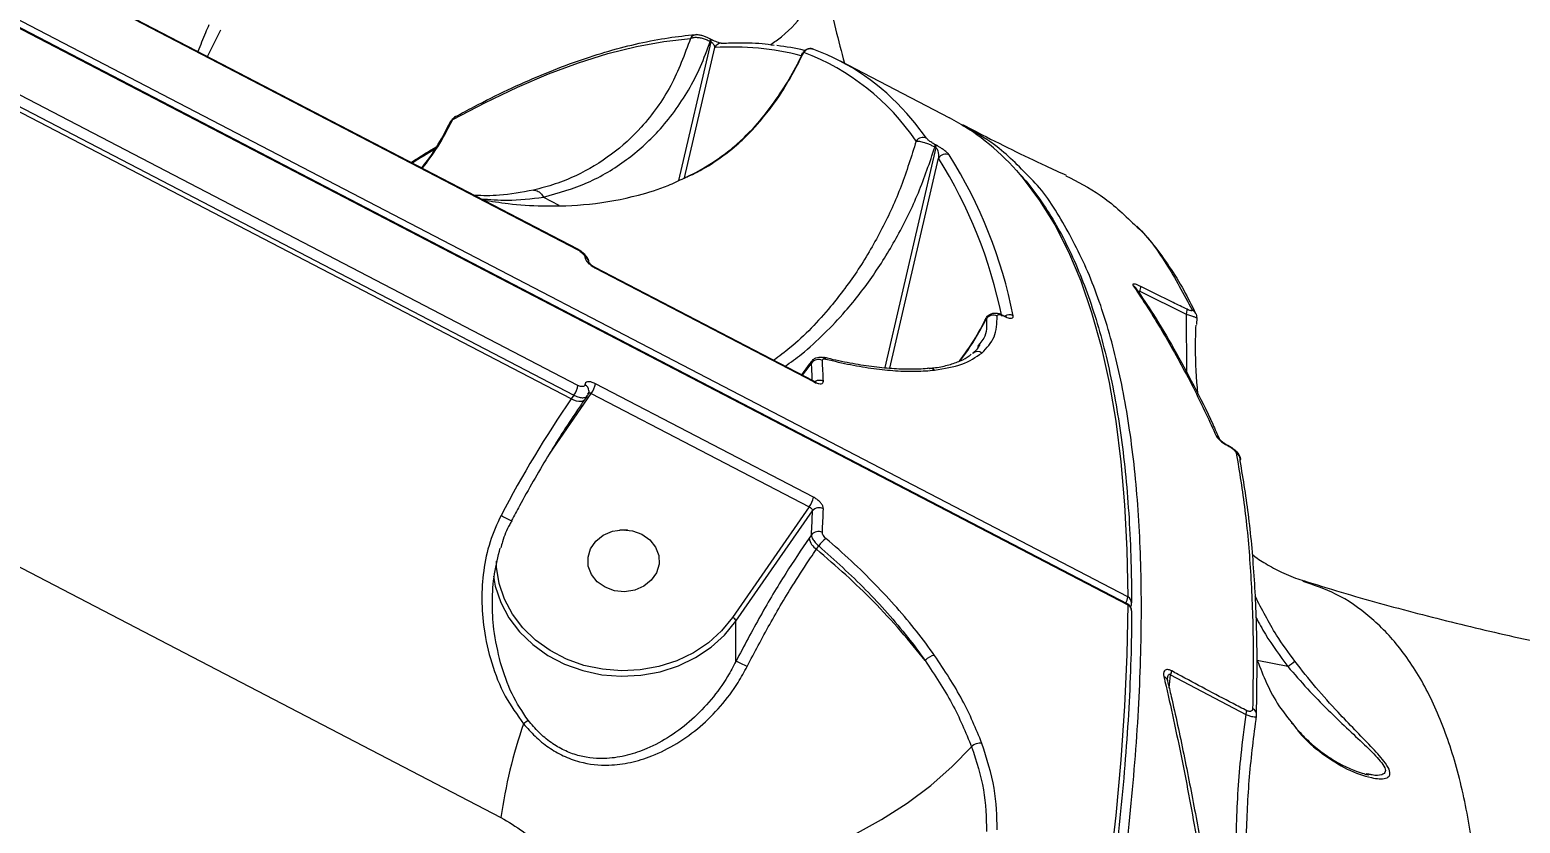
# Model space of a CAD drawing. Header units: millimetres. Extents: x -4335 to 4318, y -3792 to 3101.
# Drawn here: x 1335.4 to 1522.9, y 196 to 295.8 of the extents above; entities that cross this region are included whole.
import ezdxf

# ---------------------------------------------------------------- set-up
doc = ezdxf.new("R2010")
doc.units = ezdxf.units.MM
doc.layers.add('DIKOM_ОБЪЕКТ', color=7, linetype='Continuous')
doc.layers.add('DIKOM_РАЗМЕР_ОБЪЕКТА', color=7, linetype='Continuous')
doc.styles.add('style1', font='arial.ttf', dxfattribs={"width": 0.8})
doc.dimstyles.new('1-50', dxfattribs={"dimtxt": 300, "dimasz": 200, "dimexe": 100, "dimexo": 0, "dimgap": 100, "dimtad": 1, "dimtxsty": 'style1', "dimcen": 200, "dimclrd": 7, "dimclre": 7, "dimclrt": 7, "dimadec": 1, "dimazin": 2, "dimtfac": 1, "dimtmove": 0, "dimatfit": 2, "dimfxl": 0, "dimlwd": 25, "dimlwe": 18, "dimarcsym": 0})

# ---------------------------------------------------------------- blocks, each defined once
blk = doc.blocks.new('*D2')
at = {"layer": 'Defpoints', "color": 0, "transparency": 16777216}
for p in [(2711.72, 601.17), (-2007.01, 181.47), (-2007.01, -2298.93)]:
    blk.add_point(p, dxfattribs=at)
at = {"layer": 'DIKOM_РАЗМЕР_ОБЪЕКТА', "color": 7, "lineweight": 18, "transparency": 16777216}
for p, q in [((2711.72, 601.17), (2711.72, -2398.93)), ((-2007.01, 181.47), (-2007.01, -2398.93))]:
    blk.add_line(p, q, dxfattribs=at)
at = {"layer": 'DIKOM_РАЗМЕР_ОБЪЕКТА', "color": 7, "lineweight": 25, "transparency": 16777216}
blk.add_line((2511.72, -2298.93), (-1807.01, -2298.93), dxfattribs=at)
at = {"layer": 'DIKOM_РАЗМЕР_ОБЪЕКТА', "color": 7, "transparency": 16777216}
for points in [[(-1807.01, -2265.6), (-1807.01, -2332.27), (-2007.01, -2298.93)], [(2511.72, -2265.6), (2511.72, -2332.27), (2711.72, -2298.93)]]:
    blk.add_solid(points, dxfattribs=at)
at = {"layer": 'DIKOM_РАЗМЕР_ОБЪЕКТА', "color": 7, "transparency": 16777216, "insert": (-22.56, -2045.76), "char_height": 300, "attachment_point": 5, "style": 'style1'}
blk.add_mtext('4750', dxfattribs=at)
blk = doc.blocks.new('*D3')
at = {"layer": 'Defpoints', "color": 0, "transparency": 16777216}
for p in [(-2375.87, 1532.76), (1667.44, 1532.76), (-1786.5, -1525.94)]:
    blk.add_point(p, dxfattribs=at)
at = {"layer": 'DIKOM_РАЗМЕР_ОБЪЕКТА', "color": 7, "lineweight": 18, "transparency": 16777216}
for p, q in [((1667.44, 1532.76), (-2475.87, 1532.76)), ((-1786.5, -1525.94), (-2475.87, -1525.94))]:
    blk.add_line(p, q, dxfattribs=at)
at = {"layer": 'DIKOM_РАЗМЕР_ОБЪЕКТА', "color": 7, "lineweight": 25, "transparency": 16777216}
blk.add_line((-2375.87, -1325.94), (-2375.87, 1332.76), dxfattribs=at)
at = {"layer": 'DIKOM_РАЗМЕР_ОБЪЕКТА', "color": 7, "transparency": 16777216}
for points in [[(-2409.21, 1332.76), (-2342.54, 1332.76), (-2375.87, 1532.76)], [(-2409.21, -1325.94), (-2342.54, -1325.94), (-2375.87, -1525.94)]]:
    blk.add_solid(points, dxfattribs=at)
at = {"layer": 'DIKOM_РАЗМЕР_ОБЪЕКТА', "color": 7, "transparency": 16777216, "insert": (-2629.15, -119.32), "char_height": 300, "attachment_point": 5, "rotation": 90, "style": 'style1'}
blk.add_mtext('3050', dxfattribs=at)

msp = doc.modelspace()

# ---------------------------------------------------------------- linework, layer by layer
at = {"layer": 'DIKOM_ОБЪЕКТ', "color": 7, "linetype": 'Continuous', "lineweight": 15}
for p, q in [((1058.605, 439.483), (1473.474, 223.601)), ((1473.528, 224.458), (1058.659, 440.339)), ((1058.659, 439.337), (1473.528, 223.455)), ((1094.651, 352.804), (1394.66, 196.691)), ((1333.15, 305.273), (1404.295, 268.252)), ((1333.203, 305.148), (1404.348, 268.127)), ((1357.744, 292.476), (1359.399, 295.838)), ((1420.958, 294.72), (1421.046, 294.673)), ((1421.072, 294.328), (1417, 276.852)), ((1417.741, 277.192), (1421.563, 293.597)), ((1420.984, 294.374), (1421.072, 294.328)), ((1432.664, 292.9), (1432.766, 292.985)), ((1437.32, 291.919), (1451.086, 284.755)), ((1404.348, 251.086), (1333.203, 288.107)), ((1403.494, 249.375), (1332.349, 286.396)), ((1332.689, 286.886), (1403.834, 249.865)), ((1388.464, 284.391), (1388.582, 284.538)), ((1449.369, 281.349), (1449.265, 281.403)), ((1449.369, 281.03), (1442.955, 253.324)), ((1443.601, 253.259), (1449.715, 279.667)), ((1449.265, 281.084), (1449.369, 281.03)), ((1400.022, 274.764), (1401.958, 273.757)), ((1406.487, 265.957), (1433.916, 251.684)), ((1406.54, 265.829), (1433.969, 251.556)), ((1474.994, 262.64), (1475.024, 262.936)), ((1475.024, 262.936), (1480.879, 260.055)), ((1455.711, 259.533), (1455.758, 259.517)), ((1457.86, 259.896), (1457.935, 259.857)), ((1457.907, 259.821), (1457.982, 259.782)), ((1480.879, 260.055), (1480.917, 252.761)), ((1482.198, 259.612), (1482.162, 258.765)), ((1454.906, 256.356), (1454.63, 255.985)), ((1432.519, 252.41), (1433.489, 253.768)), ((1432.61, 252.363), (1433.417, 253.458)), ((1433.417, 253.458), (1433.725, 253.902)), ((1433.488, 253.706), (1433.788, 254.139)), ((1433.8, 254.131), (1433.725, 253.902)), ((1448.54, 253.209), (1448.56, 253.212)), ((1400.792, 242.527), (1406.025, 250.07)), ((1403.834, 249.865), (1403.494, 249.375)), ((1405.491, 249.746), (1405.137, 249.235)), ((1405.709, 250.391), (1405.71, 250.408)), ((1406.025, 250.07), (1433.454, 235.796)), ((1433.969, 237.021), (1406.54, 251.294)), ((1486.108, 243.549), (1486.105, 243.551)), ((1486.107, 243.545), (1486.319, 243.42)), ((1433.454, 235.796), (1423.798, 221.879)), ((1424.226, 221.405), (1433.855, 235.283)), ((1433.725, 232.289), (1433.417, 231.845)), ((1434.356, 230.464), (1434.64, 230.873)), ((1473.814, 223.188), (1473.814, 223.116)), ((1424.226, 216.355), (1424.226, 221.405)), ((1493.668, 215.688), (1489.819, 216.481)), ((1478.745, 212.963), (1478.915, 214.665)), ((1478.915, 214.665), (1488.366, 209.657)), ((1503.843, 202.14), (1503.518, 202.209))]:
    msp.add_line(p, q, dxfattribs=at)
at = {"layer": 'DIKOM_ОБЪЕКТ', "color": 7, "linetype": 'Continuous', "lineweight": 15, "flags": 128}
for points in [[(1388.582, 284.538), (1392.702, 286.705), (1396.719, 288.62), (1400.629, 290.281), (1404.431, 291.687), (1408.122, 292.837), (1411.699, 293.73), (1415.159, 294.366), (1418.5, 294.744)], [(1420.958, 294.72), (1420.949, 294.723), (1420.946, 294.724)], [(1420.984, 294.374), (1421, 294.454), (1421.009, 294.526), (1421.011, 294.587), (1421.006, 294.639), (1420.994, 294.679), (1420.975, 294.707), (1420.958, 294.72)], [(1421.072, 294.328), (1421.088, 294.408), (1421.098, 294.479), (1421.1, 294.541), (1421.094, 294.593), (1421.082, 294.633), (1421.063, 294.661), (1421.047, 294.673)], [(1448.204, 282.188), (1446.728, 284.128), (1445.721, 285.31)], [(1459.505, 278.127), (1460.365, 277.123), (1462.436, 274.354), (1464.333, 271.28), (1466.057, 267.904), (1467.605, 264.228), (1468.975, 260.256), (1470.167, 255.99), (1471.18, 251.435), (1472.012, 246.594), (1472.663, 241.471), (1473.133, 236.071), (1473.422, 230.398), (1473.528, 224.458)], [(1406.484, 265.958), (1406.495, 265.951), (1406.527, 265.905), (1406.54, 265.829)], [(1457.863, 259.894), (1457.863, 259.894), (1457.907, 259.821)], [(1457.934, 259.858), (1457.938, 259.855), (1457.982, 259.782)], [(1435.211, 254.603), (1435.237, 254.6), (1435.281, 254.59)], [(1405.136, 249.234), (1405.078, 249.168), (1404.919, 249.078), (1404.706, 249.037), (1404.446, 249.048), (1404.15, 249.11), (1403.828, 249.22), (1403.494, 249.375)], [(1486.133, 243.48), (1486.118, 243.541), (1486.108, 243.549)], [(1407.765, 225.675), (1406.773, 226.375), (1406.048, 227.29), (1405.65, 228.344), (1405.612, 229.453), (1405.935, 230.526), (1406.595, 231.477), (1407.537, 232.229), (1408.686, 232.72), (1409.948, 232.91), (1411.22, 232.786), (1412.401, 232.356), (1413.394, 231.655), (1414.118, 230.74), (1414.516, 229.686), (1414.555, 228.577), (1414.231, 227.504), (1413.571, 226.553), (1412.629, 225.802), (1411.481, 225.311), (1410.219, 225.12), (1408.946, 225.244), (1407.765, 225.675)], [(1409.604, 232.89), (1410.219, 232.87), (1410.562, 232.89)], [(1410.562, 232.89), (1410.219, 232.87), (1409.604, 232.89)], [(1423.798, 221.879), (1422.416, 220.188), (1420.76, 218.695), (1418.864, 217.432), (1416.773, 216.428), (1414.532, 215.705), (1412.191, 215.279), (1409.804, 215.161), (1407.423, 215.352), (1405.101, 215.848), (1402.89, 216.638), (1400.841, 217.704), (1398.997, 219.024), (1397.402, 220.566), (1396.089, 222.297), (1395.089, 224.179), (1394.425, 226.168), (1394.109, 228.221), (1394.083, 228.971)], [(1393.698, 227.085), (1393.935, 225.829), (1394.621, 223.778), (1395.652, 221.837), (1397.005, 220.052), (1398.651, 218.461), (1400.552, 217.101), (1402.666, 216.001), (1404.945, 215.186), (1407.34, 214.675), (1409.795, 214.478), (1412.257, 214.6), (1414.671, 215.039), (1416.982, 215.785), (1419.139, 216.82), (1421.093, 218.122), (1422.802, 219.662), (1424.226, 221.405)], [(1473.528, 223.455), (1473.422, 217.209), (1473.133, 210.705), (1472.663, 203.95), (1472.012, 196.95), (1471.18, 189.709)], [(1478.531, 213.926), (1478.532, 213.921), (1478.535, 213.908)], [(1402.193, 189.075), (1405.574, 188.44), (1409.122, 188.071), (1412.803, 187.972), (1416.58, 188.143), (1420.417, 188.583), (1424.274, 189.287), (1428.114, 190.249), (1431.9, 191.459), (1435.593, 192.905), (1439.157, 194.573), (1442.558, 196.446), (1445.761, 198.506), (1448.735, 200.733), (1451.451, 203.104), (1453.881, 205.596)]]:
    msp.add_lwpolyline(points, dxfattribs=at)
at = {"layer": 'DIKOM_ОБЪЕКТ', "color": 7, "linetype": 'Continuous', "lineweight": 15}
for centre, radius, start, end in [((1419.326, 294.293), 0.941, 95.15451, 151.36749), ((1422.426, 293.203), 0.948, 93.60684, 155.46001), ((1423.816, 259.461), 34.211, 75.38588, 93.77649), ((1425.584, 262.287), 31.793, 76.82013, 83.14182), ((1433.606, 292.499), 0.97, 63.3149, 149.91082), ((1422.137, 264.99), 29.945, 34.2248, 69.20988), ((1423.955, 266.249), 28.932, 41.20985, 69.59618), ((1389.333, 284.177), 0.834, 118.96244, 154.28744), ((1437.3, 258.587), 29.578, 41.34689, 62.21815), ((1447.75, 281.278), 1.018, 63.51972, 146.95018), ((1448.829, 281.244), 0.464, 339.85518, 20.10206), ((1448.933, 281.19), 0.464, 339.85547, 20.10177), ((1467.748, 144.653), 158.632, 120.89744, 122.07612), ((1450.606, 279.168), 1.021, 63.55005, 150.76122), ((1399.215, 247.923), 59.649, 11.49694, 32.15319), ((1400.24, 248.16), 60.015, 11.23839, 32.13468), ((1404.224, 268.148), 0.126, 350.28685, 55.67673), ((1404.857, 266.438), 0.855, 2.98344, 64.43628), ((1473.872, 262.841), 0.843, 33.38964, 65.31283), ((1473.989, 263.469), 1.164, 332.75216, 3.52093), ((1456.589, 258.883), 1.045, 61.41398, 142.62968), ((1458.625, 258.91), 1.061, 63.13796, 122.31306), ((1479.844, 260.565), 1.154, 333.78892, 5.01425), ((1481.248, 259.753), 0.915, 24.97478, 65.04784), ((1454.618, 254.385), 0.953, 54.22376, 129.61043), ((1433.828, 253.474), 0.412, 145.71826, 182.26074), ((1434.596, 253.27), 1.077, 62.32631, 144.02718), ((1268.553, 244.408), 165.444, 2.53483, 3.28971), ((1267.929, 244.619), 167.443, 2.38866, 3.2882), ((1435.147, 254.145), 0.465, 31.96909, 73.25095), ((1448.67, 252.422), 0.797, 46.91679, 97.95234), ((1433.843, 251.578), 0.128, 349.87613, 55.26912), ((1434.721, 250.61), 1.11, 62.90138, 119.25694), ((1401.528, 251.556), 2.859, 323.75223, 350.5534), ((1404.875, 250.413), 0.835, 359.65927, 65.1901), ((1403.73, 251.755), 2.847, 323.71305, 350.69335), ((1519.986, 169.206), 141.413, 145.46474, 152.39919), ((1484.363, 243.991), 0.793, 23.54883, 68.13202), ((1486.823, 241.75), 0.874, 349.66373, 65.77773), ((1431.16, 237.481), 2.847, 323.70935, 350.6923), ((1405.678, 255.111), 23.171, 241.62762, 245.30089), ((1184.04, 244.616), 249.989, 357.17361, 357.8604), ((1434.707, 234.597), 1.094, 61.62825, 141.17514), ((1185.267, 244.899), 250.134, 357.17208, 357.86011), ((1434.574, 231.595), 1.096, 61.50864, 140.72635), ((1435.572, 232.301), 2.203, 191.95342, 236.50865), ((1438.536, 228.113), 4.775, 128.8378, 144.68137), ((1471.384, 224.705), 2.158, 332.14066, 353.43163), ((1473.013, 222.714), 1, 359.85964, 62.50931), ((1473.389, 223.487), 0.143, 347.0928, 53.1035), ((1473.166, 223.692), 0.847, 1.68894, 64.71237), ((1473.167, 222.69), 0.846, 1.43486, 64.76457), ((1473.013, 223.714), 1, 329.99284, 0.14136), ((1423.52, 221.196), 0.737, 16.51075, 67.84283), ((1415.363, 195.902), 22.291, 62.58349, 66.57104), ((1449.417, 215.376), 1.743, 96.65553, 142.34284), ((1477.142, 237.612), 27.455, 307.00886, 309.34163), ((1477.825, 213.742), 0.729, 14.54202, 70.80283), ((1477.145, 215.506), 1.96, 334.57797, 349.35464), ((1486.622, 210.428), 1.907, 336.17361, 351.41889), ((1488.916, 209.663), 0.825, 349.15495, 67.09816), ((1456.405, 188.062), 62.345, 160.87133, 172.0445), ((1413.477, 188.39), 25.677, 126.84904, 128.47511), ((1454.911, 204.672), 1.384, 78.97693, 138.11229)]:
    msp.add_arc(centre, radius, start, end, dxfattribs=at)
for points, knots in [([(1428.608, 293.969), (1429.068, 294.303), (1430.961, 295.677), (1433.016, 298.118), (1434.589, 301.291), (1435.017, 303.641), (1434.542, 304.926), (1434.459, 305.148)], [0, 0, 0, 0, 0.0904779, 0.3723895, 0.6543013, 0.9402618, 1, 1, 1, 1]), ([(1434.588, 305.246), (1434.948, 303.59), (1435.939, 299.036), (1437.117, 294.513), (1437.867, 291.634)], [0, 0, 0, 0, 0.363633, 1, 1, 1, 1]), ([(1357.912, 296.483), (1357.912, 296.482), (1357.763, 296.137), (1357.294, 295.017), (1356.836, 293.891), (1356.519, 293.113)], [0, 0, 0, 0, 0.0012457, 0.3099507, 1, 1, 1, 1]), ([(1388.929, 284.906), (1389.698, 285.322), (1391.93, 286.532), (1395.544, 288.325), (1399.733, 290.189), (1403.806, 291.769), (1407.763, 293.067), (1411.6, 294.081), (1415.245, 294.795), (1417.767, 295.113), (1419.062, 295.216), (1419.249, 295.231)], [0, 0, 0, 0, 0.0688259, 0.1999573, 0.3311084, 0.4622693, 0.5934074, 0.7244923, 0.8554783, 0.9791553, 1, 1, 1, 1]), ([(1418.5, 294.744), (1417.755, 292.708), (1416.628, 289.631), (1414.344, 286.047), (1411.963, 283.059), (1408.662, 280.03), (1404.904, 277.77), (1401.526, 276.377), (1399.667, 275.895), (1398.738, 275.655)], [0, 0, 0, 0, 0.2227149, 0.3367358, 0.4507483, 0.6310054, 0.813276, 0.9066464, 1, 1, 1, 1]), ([(1418.5, 294.744), (1418.518, 294.755), (1418.64, 294.826), (1418.934, 294.901), (1419.434, 294.893), (1419.955, 294.795), (1420.487, 294.625), (1420.817, 294.458), (1420.984, 294.374)], [0, 0, 0, 0, 0.039137, 0.2683133, 0.466373, 0.6436415, 0.8199186, 1, 1, 1, 1]), ([(1419.242, 295.226), (1419.262, 295.229), (1419.379, 295.246), (1419.63, 295.213), (1419.977, 295.136), (1420.416, 294.974), (1420.764, 294.822), (1420.933, 294.73), (1420.983, 294.703)], [0, 0, 0, 0, 0.0336764, 0.1920507, 0.4828904, 0.7175338, 0.9160876, 1, 1, 1, 1]), ([(1421.047, 294.674), (1421.143, 294.625), (1421.344, 294.524), (1421.676, 294.381), (1422.009, 294.256), (1422.268, 294.177), (1422.409, 294.15), (1422.409, 294.15), (1422.409, 294.151)], [0, 0, 0, 0, 0.1538708, 0.3242946, 0.5161307, 0.7372659, 0.9232742, 1, 1, 1, 1]), ([(1400.019, 274.767), (1401.906, 275.31), (1405.728, 276.412), (1410.509, 279.332), (1414.033, 282.487), (1416.522, 285.521), (1418.296, 288.24), (1419.821, 291.175), (1420.596, 293.308), (1420.984, 294.374)], [0, 0, 0, 0, 0.1852058, 0.3752243, 0.5580255, 0.6672715, 0.7765213, 0.8882609, 1, 1, 1, 1]), ([(1421.072, 294.328), (1421.094, 294.315), (1421.139, 294.29), (1421.227, 294.221), (1421.329, 294.117), (1421.431, 293.972), (1421.517, 293.802), (1421.553, 293.676), (1421.562, 293.607), (1421.563, 293.597)], [0, 0, 0, 0, 0.0552695, 0.1098341, 0.2437458, 0.4175948, 0.6518756, 0.951878, 1, 1, 1, 1]), ([(1422.366, 294.15), (1422.972, 294.174), (1424.725, 294.244), (1426.967, 294.198), (1428.537, 293.984), (1429.046, 293.915)], [0, 0, 0, 0, 0.2633233, 0.7612679, 1, 1, 1, 1]), ([(1425.959, 282.999), (1426.005, 283.044), (1426.85, 283.873), (1428.306, 285.7), (1430.274, 288.491), (1431.71, 290.918), (1432.4, 292.455), (1432.611, 292.927)], [0, 0, 0, 0, 0.0165282, 0.3005318, 0.5861832, 0.873027, 1, 1, 1, 1]), ([(1426.168, 283.115), (1426.393, 283.362), (1427.802, 284.911), (1430.22, 288.056), (1431.906, 291.321), (1432.766, 292.985)], [0, 0, 0, 0, 0.0849811, 0.5334664, 1, 1, 1, 1]), ([(1432.658, 292.901), (1432.682, 292.96), (1432.749, 293.123), (1432.956, 293.306), (1433.206, 293.436), (1433.436, 293.486), (1433.63, 293.487), (1433.778, 293.463), (1433.877, 293.434), (1433.926, 293.417), (1433.948, 293.408), (1433.951, 293.407)], [0, 0, 0, 0, 0.1147771, 0.3220964, 0.4894644, 0.6312551, 0.7509431, 0.8470043, 0.9176338, 0.9904793, 1, 1, 1, 1]), ([(1384.679, 278.459), (1384.93, 278.77), (1385.854, 279.916), (1387.112, 281.907), (1387.99, 283.663), (1388.378, 284.439)], [0, 0, 0, 0, 0.1719236, 0.6340235, 1, 1, 1, 1]), ([(1384.774, 278.41), (1385.437, 279.293), (1386.874, 281.208), (1387.984, 283.372), (1388.582, 284.538)], [0, 0, 0, 0, 0.460824, 1, 1, 1, 1]), ([(1388.459, 284.387), (1388.477, 284.437), (1388.542, 284.611), (1388.722, 284.789), (1388.884, 284.869), (1388.931, 284.892)], [0, 0, 0, 0, 0.2200527, 0.772768, 1, 1, 1, 1]), ([(1461.228, 277.208), (1459.798, 278.69), (1457.21, 281.375), (1454.083, 283.053), (1452.683, 283.805)], [0, 0, 0, 0, 0.5521896, 1, 1, 1, 1]), ([(1452.735, 283.904), (1453.382, 283.57), (1456.864, 281.77), (1461.2, 279.613), (1464.909, 277.933), (1465.756, 277.549)], [0, 0, 0, 0, 0.1496381, 0.8057655, 1, 1, 1, 1]), ([(1417.701, 277.172), (1418.201, 277.408), (1419.488, 278.015), (1421.407, 279.185), (1423.382, 280.607), (1424.904, 281.893), (1425.66, 282.705), (1425.936, 283.001)], [0, 0, 0, 0, 0.1569401, 0.403796, 0.6424831, 0.8694199, 1, 1, 1, 1]), ([(1417.712, 277.18), (1418.267, 277.423), (1419.81, 278.101), (1422.144, 279.596), (1424.441, 281.36), (1425.658, 282.597), (1426.168, 283.115)], [0, 0, 0, 0, 0.1683586, 0.4683535, 0.7770682, 1, 1, 1, 1]), ([(1426.168, 283.115), (1426.154, 283.111), (1426.066, 283.085), (1426.011, 283.023), (1425.965, 282.971)], [0, 0, 0, 0, 0.1591995, 1, 1, 1, 1]), ([(1446.897, 281.832), (1446.301, 279.919), (1445.11, 276.093), (1442.65, 270.719), (1439.711, 265.631), (1435.918, 260.553), (1432.319, 256.749), (1429.682, 254.755), (1429.001, 254.241)], [0, 0, 0, 0, 0.1737636, 0.3475357, 0.5250526, 0.7025509, 0.9232832, 1, 1, 1, 1]), ([(1446.897, 281.832), (1447.022, 281.837), (1447.269, 281.847), (1447.844, 281.701), (1448.392, 281.501), (1448.857, 281.297), (1449.126, 281.156), (1449.265, 281.084)], [0, 0, 0, 0, 0.2736017, 0.5372244, 0.7207857, 0.8565537, 1, 1, 1, 1]), ([(1449.265, 281.403), (1449.195, 281.441), (1449.057, 281.516), (1448.83, 281.657), (1448.575, 281.835), (1448.334, 282.032), (1448.249, 282.135), (1448.204, 282.188)], [0, 0, 0, 0, 0.1190063, 0.2374867, 0.4123699, 0.6911131, 1, 1, 1, 1]), ([(1451.061, 280.082), (1450.99, 280.171), (1450.853, 280.341), (1450.461, 280.664), (1450.049, 280.951), (1449.692, 281.174), (1449.477, 281.291), (1449.369, 281.349)], [0, 0, 0, 0, 0.3089041, 0.5923422, 0.7697319, 0.8845072, 1, 1, 1, 1]), ([(1383.359, 279.146), (1384.173, 279.673), (1385.241, 280.364), (1386.273, 280.961), (1386.519, 281.103)], [0, 0, 0, 0, 0.7619957, 1, 1, 1, 1]), ([(1430.426, 253.5), (1431.112, 253.994), (1432.856, 255.251), (1435.372, 257.568), (1438.457, 260.836), (1441.598, 264.906), (1444.658, 269.9), (1447.285, 275.264), (1448.605, 279.144), (1449.265, 281.084)], [0, 0, 0, 0, 0.0748009, 0.189929, 0.3050692, 0.4769064, 0.6487658, 0.8243848, 1, 1, 1, 1]), ([(1449.369, 281.03), (1449.384, 281.021), (1449.416, 281.001), (1449.469, 280.948), (1449.56, 280.817), (1449.732, 280.345), (1449.722, 279.971), (1449.715, 279.667)], [0, 0, 0, 0, 0.0232897, 0.0519814, 0.1041988, 0.2733239, 1, 1, 1, 1]), ([(1459.75, 277.887), (1460.07, 277.541), (1461.113, 276.412), (1462.711, 274.212), (1464.551, 271.297), (1466.224, 268.094), (1467.74, 264.624), (1469.095, 260.886), (1470.287, 256.884), (1471.316, 252.624), (1472.181, 248.107), (1472.881, 243.338), (1473.417, 238.323), (1473.786, 233.06), (1473.976, 228.178), (1474.002, 224.993), (1474.013, 223.717)], [0, 0, 0, 0, 0.0334356, 0.109002, 0.1848066, 0.2608308, 0.3370343, 0.4133733, 0.4898041, 0.5662943, 0.6428122, 0.7193434, 0.7958678, 0.8723812, 0.9488784, 1, 1, 1, 1]), ([(1392.415, 274.434), (1393.454, 274.265), (1395.807, 273.882), (1400.338, 273.583), (1405.836, 273.757), (1411.181, 274.737), (1415.19, 275.96), (1417.043, 276.856), (1417.712, 277.18)], [0, 0, 0, 0, 0.1357505, 0.3075942, 0.5362202, 0.7717085, 0.9176172, 1, 1, 1, 1]), ([(1462.373, 133.165), (1463.152, 136.449), (1465.253, 145.297), (1468.152, 159.13), (1470.903, 174.427), (1473.017, 189.049), (1474.469, 202.927), (1475.235, 215.991), (1475.3, 227.954), (1474.679, 238.799), (1473.405, 248.541), (1471.45, 257.324), (1468.817, 265.124), (1465.402, 271.71), (1462.847, 275.708), (1461.257, 277.18), (1461.228, 277.208)], [0, 0, 0, 0, 0.046165, 0.1243679, 0.2026309, 0.2808331, 0.3613072, 0.441847, 0.5223215, 0.6005241, 0.6787868, 0.75699, 0.8374638, 0.918004, 0.9984777, 1, 1, 1, 1]), ([(1465.718, 277.469), (1467.202, 276.728), (1470.347, 275.157), (1472.989, 272.643), (1474.385, 271.315)], [0, 0, 0, 0, 0.4720217, 1, 1, 1, 1]), ([(1398.738, 275.655), (1397.268, 275.383), (1394.55, 274.882), (1392.355, 274.956), (1391.346, 274.99)], [0, 0, 0, 0, 0.5405734, 1, 1, 1, 1]), ([(1392.144, 274.575), (1393.229, 274.479), (1395.602, 274.268), (1398.466, 274.59), (1400.022, 274.764)], [0, 0, 0, 0, 0.4570259, 1, 1, 1, 1]), ([(1398.738, 275.655), (1398.787, 275.656), (1398.946, 275.659), (1399.262, 275.566), (1399.672, 275.287), (1399.903, 274.94), (1400.019, 274.767)], [0, 0, 0, 0, 0.1075046, 0.3495031, 0.6747254, 1, 1, 1, 1]), ([(1400.022, 274.764), (1400.021, 274.765), (1400.02, 274.765), (1400.019, 274.766), (1400.019, 274.766), (1400.019, 274.767)], [0, 0, 0, 0, 0.4297812, 0.7856219, 1, 1, 1, 1]), ([(1474.385, 271.315), (1474.406, 271.297), (1475.905, 270.009), (1478.413, 266.571), (1480.56, 262.579), (1481.634, 260.583)], [0, 0, 0, 0, 0.0071324, 0.5035655, 1, 1, 1, 1]), ([(1474.663, 271.125), (1474.671, 271.118), (1475.436, 270.4), (1476.814, 268.723), (1478.788, 266.061), (1480.547, 263.207), (1481.575, 261.124), (1482.064, 260.133)], [0, 0, 0, 0, 0.002421, 0.2561896, 0.5109665, 0.7674293, 1, 1, 1, 1]), ([(1404.294, 268.246), (1404.333, 268.228), (1404.576, 268.111), (1405.014, 267.784), (1405.433, 267.315), (1405.679, 266.872), (1405.682, 266.587), (1405.684, 266.481)], [0, 0, 0, 0, 0.0526486, 0.3353826, 0.6333988, 0.8643865, 1, 1, 1, 1]), ([(1404.348, 268.127), (1404.445, 268.072), (1404.638, 267.961), (1404.898, 267.746), (1405.097, 267.526), (1405.206, 267.339), (1405.22, 267.246), (1405.226, 267.209)], [0, 0, 0, 0, 0.2142337, 0.4285424, 0.6431413, 0.858043, 1, 1, 1, 1]), ([(1405.226, 267.209), (1405.234, 267.153), (1405.255, 267.013), (1405.418, 266.733), (1405.715, 266.401), (1406.105, 266.078), (1406.395, 265.912), (1406.54, 265.829)], [0, 0, 0, 0, 0.1418431, 0.3567172, 0.5713365, 0.7857225, 1, 1, 1, 1]), ([(1405.687, 266.623), (1405.686, 266.626), (1405.683, 266.634), (1405.71, 266.584), (1405.781, 266.493), (1405.917, 266.351), (1406.117, 266.185), (1406.325, 266.042), (1406.446, 265.981), (1406.485, 265.962)], [0, 0, 0, 0, 0.0506544, 0.1717811, 0.3169101, 0.4790779, 0.6815392, 0.8985998, 1, 1, 1, 1]), ([(1475.151, 263.54), (1475.031, 263.598), (1474.791, 263.713), (1474.492, 263.817), (1474.278, 263.856), (1474.159, 263.824), (1474.147, 263.735), (1474.202, 263.644), (1474.224, 263.607)], [0, 0, 0, 0, 0.1643363, 0.3291804, 0.4897949, 0.6616388, 0.8613645, 1, 1, 1, 1]), ([(1474.224, 263.607), (1474.379, 263.38), (1475.152, 262.248), (1477.132, 259.196), (1480.07, 254.154), (1482.747, 248.904), (1484.237, 245.647), (1484.658, 244.727)], [0, 0, 0, 0, 0.0413735, 0.2068709, 0.5381501, 0.8694329, 1, 1, 1, 1]), ([(1474.559, 263.295), (1475.294, 262.21), (1476.93, 259.801), (1479.353, 255.726), (1481.838, 251.119), (1483.744, 247.301), (1484.789, 244.929), (1485.073, 244.283)], [0, 0, 0, 0, 0.1953325, 0.4341423, 0.6726063, 0.910863, 1, 1, 1, 1]), ([(1480.993, 260.666), (1480.408, 260.948), (1478.455, 261.892), (1476.512, 262.861), (1475.151, 263.54)], [0, 0, 0, 0, 0.2996374, 1, 1, 1, 1]), ([(1452.347, 254.144), (1452.801, 254.762), (1453.914, 256.278), (1455.006, 258.108), (1455.585, 259.343), (1455.682, 259.549)], [0, 0, 0, 0, 0.3647024, 0.8937997, 1, 1, 1, 1]), ([(1452.391, 254.159), (1452.729, 254.596), (1454.013, 256.253), (1455.018, 258.133), (1455.758, 259.517)], [0, 0, 0, 0, 0.2635747, 1, 1, 1, 1]), ([(1455.758, 259.517), (1455.777, 258.617), (1455.801, 257.418), (1455.085, 256.568), (1454.906, 256.356)], [0, 0, 0, 0, 0.7513289, 1, 1, 1, 1]), ([(1455.175, 255.159), (1455.775, 255.789), (1456.991, 257.064), (1457.056, 258.881), (1457.088, 259.801)], [0, 0, 0, 0, 0.4937654, 1, 1, 1, 1]), ([(1455.703, 259.536), (1455.704, 259.538), (1455.744, 259.683), (1455.973, 259.911), (1456.337, 260.13), (1456.762, 260.208), (1457.222, 260.157), (1457.605, 260.039), (1457.829, 259.907), (1457.86, 259.889)], [0, 0, 0, 0, 0.0023049, 0.1823857, 0.3535338, 0.5183641, 0.7151968, 0.9600078, 1, 1, 1, 1]), ([(1457.088, 259.801), (1457.096, 259.853), (1457.111, 259.958), (1457.273, 260.012), (1457.496, 259.987), (1457.713, 259.916), (1457.852, 259.848), (1457.907, 259.821)], [0, 0, 0, 0, 0.2718118, 0.5387908, 0.73754, 0.8965968, 1, 1, 1, 1]), ([(1457.934, 259.858), (1457.94, 259.855), (1458.012, 259.814), (1458.139, 259.762), (1458.264, 259.718), (1458.319, 259.714), (1458.304, 259.713), (1458.303, 259.713)], [0, 0, 0, 0, 0.0240098, 0.339781, 0.6474312, 0.9704295, 1, 1, 1, 1]), ([(1457.982, 259.782), (1458.1, 259.725), (1458.336, 259.613), (1458.665, 259.525), (1458.952, 259.52), (1459.12, 259.631), (1459.11, 259.785), (1459.105, 259.856)], [0, 0, 0, 0, 0.1522808, 0.3040546, 0.5080195, 0.7732782, 1, 1, 1, 1]), ([(1480.879, 260.055), (1481.068, 259.995), (1481.446, 259.874), (1481.872, 259.733), (1482.141, 259.637), (1482.163, 259.62), (1482.174, 259.612)], [0, 0, 0, 0, 0.2553407, 0.5107734, 0.764329, 1, 1, 1, 1]), ([(1481.634, 260.583), (1481.636, 260.578), (1481.652, 260.542), (1481.649, 260.494), (1481.574, 260.47), (1481.433, 260.491), (1481.234, 260.555), (1481.073, 260.629), (1480.993, 260.666)], [0, 0, 0, 0, 0.035377, 0.257289, 0.4482202, 0.6281116, 0.8143867, 1, 1, 1, 1]), ([(1482.07, 260.135), (1482.085, 260.109), (1482.15, 259.994), (1482.199, 259.802), (1482.175, 259.65), (1482.169, 259.613)], [0, 0, 0, 0, 0.1823789, 0.8014766, 1, 1, 1, 1]), ([(1482.341, 250.03), (1482.194, 251.969), (1481.974, 254.861), (1482.087, 257.721), (1482.124, 258.662)], [0, 0, 0, 0, 0.6707023, 1, 1, 1, 1]), ([(1449.215, 253.005), (1450.433, 253.206), (1452.897, 253.614), (1454.41, 254.64), (1455.175, 255.159)], [0, 0, 0, 0, 0.4941796, 1, 1, 1, 1]), ([(1453.995, 255.137), (1454.064, 255.187), (1454.46, 255.472), (1454.77, 255.832), (1454.934, 256.182), (1454.955, 256.227)], [0, 0, 0, 0, 0.1557247, 0.8920523, 1, 1, 1, 1]), ([(1433.805, 254.127), (1433.852, 254.199), (1433.974, 254.385), (1434.285, 254.564), (1434.667, 254.658), (1434.997, 254.665), (1435.202, 254.594), (1435.276, 254.568)], [0, 0, 0, 0, 0.1499168, 0.3869874, 0.6123667, 0.8604329, 1, 1, 1, 1]), ([(1435.096, 254.223), (1435.103, 254.27), (1435.116, 254.365), (1435.256, 254.426), (1435.415, 254.42), (1435.52, 254.396), (1435.542, 254.391)], [0, 0, 0, 0, 0.3065919, 0.6132366, 0.9194418, 1, 1, 1, 1]), ([(1435.228, 254.668), (1435.383, 254.626), (1436.545, 254.315), (1438.588, 253.908), (1441.321, 253.459), (1443.873, 253.204), (1446.2, 253.138), (1447.747, 253.176), (1448.444, 253.275), (1448.52, 253.286)], [0, 0, 0, 0, 0.0290801, 0.2178176, 0.4075893, 0.5978776, 0.7879256, 0.977072, 1, 1, 1, 1]), ([(1435.542, 254.391), (1436.587, 254.144), (1438.678, 253.65), (1441.602, 253.175), (1444.361, 252.894), (1446.938, 252.815), (1448.456, 252.942), (1449.215, 253.005)], [0, 0, 0, 0, 0.1976806, 0.3953836, 0.5930859, 0.7965396, 1, 1, 1, 1]), ([(1448.553, 253.239), (1448.816, 253.263), (1449.733, 253.346), (1451.052, 253.656), (1452.469, 254.156), (1453.388, 254.622), (1453.749, 254.94), (1453.831, 255.012)], [0, 0, 0, 0, 0.1089431, 0.3794614, 0.6497075, 0.9203998, 1, 1, 1, 1]), ([(1406.54, 251.294), (1406.445, 251.34), (1406.206, 251.454), (1405.841, 251.548), (1405.509, 251.539), (1405.278, 251.416), (1405.243, 251.253), (1405.226, 251.171)], [0, 0, 0, 0, 0.140625, 0.355073, 0.5698879, 0.784915, 1, 1, 1, 1]), ([(1433.914, 251.688), (1433.96, 251.664), (1434.075, 251.603), (1434.215, 251.555), (1434.319, 251.531), (1434.323, 251.532), (1434.324, 251.532)], [0, 0, 0, 0, 0.2130344, 0.5311458, 0.7873149, 1, 1, 1, 1]), ([(1433.969, 251.556), (1434.063, 251.51), (1434.302, 251.394), (1434.66, 251.292), (1434.98, 251.283), (1435.194, 251.381), (1435.216, 251.525), (1435.227, 251.598)], [0, 0, 0, 0, 0.1405794, 0.3550925, 0.5698217, 0.7848561, 1, 1, 1, 1]), ([(1403.834, 249.865), (1403.96, 249.804), (1404.278, 249.652), (1404.765, 249.522), (1405.193, 249.536), (1405.44, 249.626), (1405.475, 249.739), (1405.48, 249.753)], [0, 0, 0, 0, 0.1724629, 0.4356467, 0.6990155, 0.9623634, 1, 1, 1, 1]), ([(1405.226, 251.171), (1405.214, 251.116), (1405.191, 251.007), (1405.037, 250.925), (1404.814, 250.918), (1404.571, 250.98), (1404.411, 251.056), (1404.348, 251.086)], [0, 0, 0, 0, 0.2151648, 0.4301684, 0.6449853, 0.8595366, 1, 1, 1, 1]), ([(1405.692, 250.408), (1405.695, 250.364), (1405.712, 250.169), (1405.632, 249.923), (1405.502, 249.781), (1405.479, 249.755)], [0, 0, 0, 0, 0.1879578, 0.8497868, 1, 1, 1, 1]), ([(1405.597, 250.074), (1405.599, 250.078), (1405.611, 250.111), (1405.677, 250.14), (1405.789, 250.151), (1405.914, 250.122), (1405.993, 250.085), (1406.025, 250.07)], [0, 0, 0, 0, 0.0376049, 0.3016074, 0.5650396, 0.8277784, 1, 1, 1, 1]), ([(1405.137, 249.235), (1404.814, 248.765), (1403.876, 247.401), (1402.326, 245.028), (1400.505, 242.091), (1398.716, 239.045), (1397.213, 236.354), (1396.323, 234.678), (1395.996, 234.061)], [0, 0, 0, 0, 0.10292, 0.2983173, 0.4939495, 0.6897821, 0.8857445, 1, 1, 1, 1]), ([(1484.658, 244.727), (1484.716, 244.629), (1484.831, 244.435), (1485.203, 244.083), (1485.652, 243.746), (1485.983, 243.563), (1486.133, 243.48)], [0, 0, 0, 0, 0.2591673, 0.5177481, 0.7812238, 1, 1, 1, 1]), ([(1485.076, 244.336), (1485.078, 244.332), (1485.083, 244.324), (1485.145, 244.246), (1485.283, 244.107), (1485.524, 243.908), (1485.818, 243.705), (1486.025, 243.596), (1486.107, 243.553)], [0, 0, 0, 0, 0.0938368, 0.2194869, 0.3889737, 0.5978334, 0.840078, 1, 1, 1, 1]), ([(1486.133, 243.48), (1486.175, 243.458), (1486.34, 243.37), (1486.622, 243.186), (1486.91, 242.947), (1487.116, 242.72), (1487.159, 242.605), (1487.181, 242.547)], [0, 0, 0, 0, 0.0798826, 0.3181461, 0.5555864, 0.7774279, 1, 1, 1, 1]), ([(1486.319, 243.42), (1486.419, 243.364), (1486.714, 243.199), (1487.188, 242.802), (1487.538, 242.374), (1487.708, 241.927), (1487.691, 241.729), (1487.685, 241.666)], [0, 0, 0, 0, 0.1339172, 0.3965962, 0.755505, 0.9217077, 1, 1, 1, 1]), ([(1487.181, 242.547), (1487.567, 240.206), (1488.34, 235.524), (1489.019, 227.738), (1489.373, 219.446), (1489.282, 213.43), (1489.237, 210.423)], [0, 0, 0, 0, 0.2491213, 0.4982424, 0.7491208, 1, 1, 1, 1]), ([(1489.726, 209.508), (1489.772, 212.491), (1489.864, 218.457), (1489.517, 226.726), (1488.845, 234.527), (1488.07, 239.238), (1487.682, 241.594)], [0, 0, 0, 0, 0.2491204, 0.4982419, 0.7491219, 1, 1, 1, 1]), ([(1435.227, 235.56), (1435.222, 235.622), (1435.212, 235.777), (1435.066, 236.081), (1434.782, 236.433), (1434.402, 236.769), (1434.113, 236.937), (1433.969, 237.021)], [0, 0, 0, 0, 0.1418523, 0.3567201, 0.5713051, 0.7857036, 1, 1, 1, 1]), ([(1394.667, 234.724), (1394.166, 233.626), (1393.147, 231.392), (1392.404, 227.783), (1392.17, 224.106), (1392.468, 220.205), (1393.4, 216.109), (1394.979, 212.009), (1396.685, 209.631), (1397.502, 208.492)], [0, 0, 0, 0, 0.1295383, 0.263506, 0.3938349, 0.5268946, 0.686044, 0.8495347, 1, 1, 1, 1]), ([(1433.454, 235.796), (1433.502, 235.768), (1433.598, 235.712), (1433.722, 235.595), (1433.812, 235.471), (1433.855, 235.363), (1433.855, 235.306), (1433.855, 235.283)], [0, 0, 0, 0, 0.2140192, 0.4281606, 0.6427957, 0.8579271, 1, 1, 1, 1]), ([(1396.018, 234.046), (1395.928, 233.892), (1395.443, 233.06), (1394.978, 231.905), (1394.698, 230.891), (1394.627, 230.633)], [0, 0, 0, 0, 0.1450742, 0.7822756, 1, 1, 1, 1]), ([(1435.542, 231.832), (1435.462, 231.907), (1435.302, 232.058), (1435.148, 232.299), (1435.096, 232.464), (1435.096, 232.542), (1435.096, 232.559)], [0, 0, 0, 0, 0.3057694, 0.6116013, 0.9180294, 1, 1, 1, 1]), ([(1433.417, 231.845), (1432.438, 230.391), (1430.371, 227.32), (1427.243, 222.082), (1425.242, 218.282), (1424.226, 216.355)], [0, 0, 0, 0, 0.3069699, 0.6484695, 1, 1, 1, 1]), ([(1433.725, 232.289), (1433.726, 232.257), (1433.728, 232.106), (1433.84, 231.786), (1434.155, 231.318), (1434.478, 231.021), (1434.64, 230.873)], [0, 0, 0, 0, 0.081903, 0.388008, 0.6939523, 1, 1, 1, 1]), ([(1434.64, 230.873), (1436.664, 229.061), (1439.73, 226.316), (1443.329, 222.423), (1445.851, 219.441), (1447.315, 217.432), (1448.037, 216.441)], [0, 0, 0, 0, 0.3951721, 0.5986699, 0.8021721, 1, 1, 1, 1]), ([(1449.215, 217.108), (1448.478, 218.118), (1447.004, 220.138), (1444.486, 223.124), (1441.739, 226.083), (1438.767, 229.005), (1436.617, 230.89), (1435.542, 231.832)], [0, 0, 0, 0, 0.1978324, 0.3955014, 0.59317, 0.7965854, 1, 1, 1, 1]), ([(1394.602, 216.172), (1394.279, 217.564), (1393.696, 220.081), (1393.521, 223.855), (1393.731, 227.306), (1394.296, 229.536), (1394.568, 230.608)], [0, 0, 0, 0, 0.2951263, 0.5332272, 0.7754758, 1, 1, 1, 1]), ([(1425.627, 215.689), (1426.561, 217.478), (1428.457, 221.109), (1431.187, 225.674), (1433.176, 228.746), (1434.108, 230.102), (1434.356, 230.464)], [0, 0, 0, 0, 0.3414967, 0.6929965, 0.9180119, 1, 1, 1, 1]), ([(1448.037, 216.441), (1447.039, 217.687), (1445.03, 220.194), (1441.643, 223.805), (1438.093, 227.256), (1435.606, 229.391), (1434.356, 230.464)], [0, 0, 0, 0, 0.2598491, 0.5228393, 0.7602297, 1, 1, 1, 1]), ([(1489.176, 229.829), (1489.266, 229.756), (1489.815, 229.312), (1491.152, 228.455), (1493.191, 227.395), (1494.789, 226.745), (1495.567, 226.539), (1495.612, 226.527)], [0, 0, 0, 0, 0.0550581, 0.3329319, 0.6404637, 0.9793626, 1, 1, 1, 1]), ([(1513.373, 128.95), (1514.036, 132.892), (1515.362, 140.775), (1516.746, 151.843), (1517.678, 162.321), (1518.119, 172.467), (1518.01, 182.144), (1517.279, 191.221), (1515.917, 199.433), (1513.895, 206.712), (1511.198, 213.002), (1507.918, 218.117), (1504.08, 222.067), (1500.035, 224.895), (1496.975, 225.943), (1495.576, 226.423)], [0, 0, 0, 0, 0.071973, 0.1439459, 0.216635, 0.2893241, 0.3696798, 0.4500979, 0.5304531, 0.6131774, 0.6959699, 0.7786925, 0.8565207, 0.9344077, 1, 1, 1, 1]), ([(1495.627, 226.523), (1497.206, 226.029), (1501.988, 224.533), (1510.008, 222.349), (1519.692, 219.95), (1529.426, 217.854), (1539.204, 216.032), (1549.018, 214.538), (1555.643, 213.641), (1558.99, 213.326), (1559.062, 213.319)], [0, 0, 0, 0, 0.0747639, 0.226473, 0.3789367, 0.5321705, 0.686186, 0.8409907, 0.9965846, 1, 1, 1, 1]), ([(1494.547, 216.379), (1493.757, 217.457), (1491.857, 220.048), (1490.397, 222.9), (1489.544, 224.565)], [0, 0, 0, 0, 0.4160177, 1, 1, 1, 1]), ([(1474.013, 222.712), (1474.006, 221.688), (1473.985, 218.714), (1473.826, 213.615), (1473.482, 207.343), (1472.972, 200.847), (1472.3, 194.137), (1471.466, 187.215), (1470.471, 180.089), (1469.315, 172.76), (1468.003, 165.24), (1466.52, 157.517), (1465.318, 151.595), (1464.561, 148.193), (1464.404, 147.488)], [0, 0, 0, 0, 0.0487337, 0.1415137, 0.234277, 0.3270202, 0.4197454, 0.512452, 0.6051437, 0.6978201, 0.7904841, 0.8831353, 0.9757764, 1, 1, 1, 1]), ([(1489.648, 221.863), (1490.037, 221.161), (1491.228, 219.012), (1492.686, 217.025), (1493.668, 215.688)], [0, 0, 0, 0, 0.3264554, 1, 1, 1, 1]), ([(1398.079, 208.937), (1397.35, 210.021), (1395.829, 212.282), (1395.022, 214.839), (1394.602, 216.172)], [0, 0, 0, 0, 0.4791373, 1, 1, 1, 1]), ([(1397.502, 208.492), (1397.973, 207.954), (1398.926, 206.867), (1400.611, 205.503), (1402.491, 204.405), (1405.033, 203.469), (1407.933, 203.164), (1410.997, 203.563), (1413.877, 204.452), (1416.846, 205.947), (1419.754, 208.065), (1422.357, 210.664), (1424.304, 213.249), (1425.264, 215.019), (1425.627, 215.689)], [0, 0, 0, 0, 0.060368, 0.1220451, 0.1825846, 0.2452023, 0.3548637, 0.4358124, 0.5191045, 0.6213419, 0.7266007, 0.8297199, 0.9355795, 1, 1, 1, 1]), ([(1424.226, 216.355), (1423.885, 215.708), (1422.987, 214.012), (1421.163, 211.506), (1418.741, 208.982), (1416.016, 206.885), (1413.261, 205.392), (1410.565, 204.464), (1407.727, 204.003), (1405.07, 204.216), (1402.796, 205.023), (1401.628, 205.676), (1400.491, 206.464), (1399.379, 207.391), (1398.512, 208.422), (1398.079, 208.937)], [0, 0, 0, 0, 0.0653928, 0.171665, 0.2779461, 0.3832153, 0.4884171, 0.5706797, 0.6528078, 0.7604355, 0.8161621, 0.8718873, 0.8800476, 0.939974, 1, 1, 1, 1]), ([(1448.037, 216.441), (1449.231, 214.645), (1451.646, 211.011), (1453.13, 207.415), (1453.881, 205.596)], [0, 0, 0, 0, 0.494159, 1, 1, 1, 1]), ([(1455.175, 206.03), (1454.43, 207.845), (1452.921, 211.516), (1450.46, 215.229), (1449.215, 217.108)], [0, 0, 0, 0, 0.4941726, 1, 1, 1, 1]), ([(1489.819, 216.481), (1490.2, 215.499), (1491.011, 213.406), (1492.507, 210.67), (1493.711, 209.194), (1494.313, 208.458)], [0, 0, 0, 0, 0.3067291, 0.653934, 1, 1, 1, 1]), ([(1493.668, 215.688), (1494.482, 214.752), (1496.118, 212.872), (1498.617, 210.325), (1501.059, 207.978), (1503.278, 205.913), (1504.974, 204.253), (1505.855, 203.098), (1506.032, 202.368), (1505.471, 201.997), (1504.63, 201.961), (1503.984, 202.108), (1503.843, 202.14)], [0, 0, 0, 0, 0.1408723, 0.2830591, 0.4062713, 0.5313395, 0.6427809, 0.7081972, 0.7734493, 0.8571658, 0.9687118, 1, 1, 1, 1]), ([(1494.313, 208.458), (1494.589, 208.082), (1495.723, 206.537), (1498.038, 204.633), (1501.163, 202.651), (1503.61, 201.783), (1505.192, 201.548), (1506.052, 201.603), (1506.583, 201.948), (1506.501, 202.711), (1505.693, 203.943), (1504.121, 205.654), (1502.101, 207.728), (1499.74, 210.188), (1497.168, 213.043), (1495.421, 215.267), (1494.547, 216.379)], [0, 0, 0, 0, 0.0387708, 0.1594176, 0.286241, 0.4128582, 0.4588365, 0.5047195, 0.5554637, 0.5972313, 0.6390555, 0.7009053, 0.7646576, 0.8285853, 0.9142839, 1, 1, 1, 1]), ([(1479.071, 215.144), (1478.978, 215.19), (1478.789, 215.283), (1478.535, 215.332), (1478.301, 215.309), (1478.092, 215.163), (1477.995, 214.859), (1478.042, 214.571), (1478.065, 214.431)], [0, 0, 0, 0, 0.1098419, 0.2200685, 0.3257317, 0.492555, 0.7537265, 1, 1, 1, 1]), ([(1478.065, 214.431), (1478.157, 214.033), (1478.62, 212.044), (1479.785, 206.785), (1481.453, 198.407), (1483.596, 186.066), (1484.843, 176.619), (1485.599, 170.891)], [0, 0, 0, 0, 0.0299908, 0.1499536, 0.3900714, 0.6301887, 1, 1, 1, 1]), ([(1478.512, 214.028), (1478.512, 214.032), (1478.516, 214.052), (1478.508, 214.003), (1478.53, 213.936), (1478.534, 213.925)], [0, 0, 0, 0, 0.1575179, 0.8672507, 1, 1, 1, 1]), ([(1478.514, 214.031), (1478.532, 214.175), (1478.559, 214.402), (1478.641, 214.639), (1478.717, 214.733), (1478.773, 214.753), (1478.805, 214.751), (1478.836, 214.739), (1478.873, 214.715), (1478.9, 214.684), (1478.915, 214.665)], [0, 0, 0, 0, 0.4371248, 0.6850529, 0.8044415, 0.8457913, 0.8875109, 0.8992365, 0.9401197, 1, 1, 1, 1]), ([(1478.519, 213.906), (1478.678, 213.248), (1479.402, 210.256), (1480.581, 204.698), (1482.047, 197.24), (1483.392, 189.564), (1484.618, 181.675), (1485.523, 175.279), (1485.98, 171.44), (1486.107, 170.375)], [0, 0, 0, 0, 0.0501889, 0.2282174, 0.405257, 0.5815558, 0.7573046, 0.9326975, 1, 1, 1, 1]), ([(1488.507, 210.143), (1487.928, 210.442), (1485.034, 211.935), (1481.89, 213.607), (1479.335, 215.001), (1479.071, 215.144)], [0, 0, 0, 0, 0.1831644, 0.9158808, 1, 1, 1, 1]), ([(1489.237, 210.423), (1489.225, 210.337), (1489.204, 210.187), (1489.063, 210.06), (1488.888, 210.027), (1488.701, 210.055), (1488.572, 210.114), (1488.507, 210.143)], [0, 0, 0, 0, 0.3195864, 0.5619103, 0.7278748, 0.8640051, 1, 1, 1, 1]), ([(1488.366, 209.657), (1488.149, 207.97), (1487.561, 203.389), (1487.084, 195.802), (1487.123, 186.911), (1487.859, 177.983), (1489.124, 170.375), (1490.715, 163.807), (1492.447, 158.261), (1494.779, 152.552), (1497.097, 148.136), (1498.705, 145.708), (1499.174, 144.999)], [0, 0, 0, 0, 0.078334, 0.2125921, 0.3472663, 0.4817929, 0.6158495, 0.691666, 0.7820716, 0.8726183, 0.962812, 1, 1, 1, 1]), ([(1488.366, 209.657), (1488.537, 209.597), (1488.879, 209.475), (1489.293, 209.379), (1489.589, 209.357), (1489.729, 209.406), (1489.727, 209.478), (1489.726, 209.508)], [0, 0, 0, 0, 0.2021762, 0.4043474, 0.6105564, 0.8410728, 1, 1, 1, 1]), ([(1489.506, 176.263), (1489.181, 178.838), (1488.429, 184.789), (1488.363, 193.335), (1488.752, 201.855), (1489.401, 206.957), (1489.726, 209.508)], [0, 0, 0, 0, 0.2299379, 0.5314604, 0.7657257, 1, 1, 1, 1]), ([(1494.148, 208.636), (1494.501, 208.206), (1495.342, 207.182), (1496.771, 205.835), (1498.428, 204.533), (1500.177, 203.452), (1501.747, 202.716), (1502.961, 202.285), (1503.602, 202.114), (1503.799, 202.089), (1503.827, 202.086)], [0, 0, 0, 0, 0.1139515, 0.2714639, 0.4372953, 0.6112426, 0.7932923, 0.8982998, 0.985195, 1, 1, 1, 1]), ([(1453.881, 205.596), (1454.466, 203.775), (1455.652, 200.088), (1455.724, 196.678), (1455.761, 194.952)], [0, 0, 0, 0, 0.4938095, 1, 1, 1, 1]), ([(1457.091, 195.157), (1457.057, 196.876), (1456.989, 200.359), (1455.785, 204.124), (1455.175, 206.03)], [0, 0, 0, 0, 0.4938744, 1, 1, 1, 1]), ([(1394.66, 196.691), (1395.607, 196.136), (1397.484, 195.037), (1399.902, 192.804), (1401.478, 190.739), (1402.005, 189.513), (1402.193, 189.075)], [0, 0, 0, 0, 0.2885601, 0.5716265, 0.84703, 1, 1, 1, 1])]:
    msp.add_open_spline(points, degree=3, knots=knots, dxfattribs=at)

# ---------------------------------------------------------------- dimensions: what is measured, and where the dimension line sits
at = {"layer": 'DIKOM_РАЗМЕР_ОБЪЕКТА'}
dim = msp.add_linear_dim(base=(-2375.873, 1532.764), p1=(-1786.496, -1525.942), p2=(1667.44, 1532.764), angle=90, text='3050', dimstyle='1-50', dxfattribs=at)
dim.commit()
dim.dimension.update_dxf_attribs({"geometry": '*D3', "text_midpoint": (-2375.873, -119.318), "dimtype": 160})
dim = msp.add_linear_dim(base=(-2007.007, -2298.934), p1=(2711.721, 601.173), p2=(-2007.007, 181.474), text='4750', dimstyle='1-50', dxfattribs=at)
dim.commit()
dim.dimension.update_dxf_attribs({"geometry": '*D2', "text_midpoint": (-22.564, -2298.934), "dimtype": 160})

doc.saveas('drawing.dxf')
